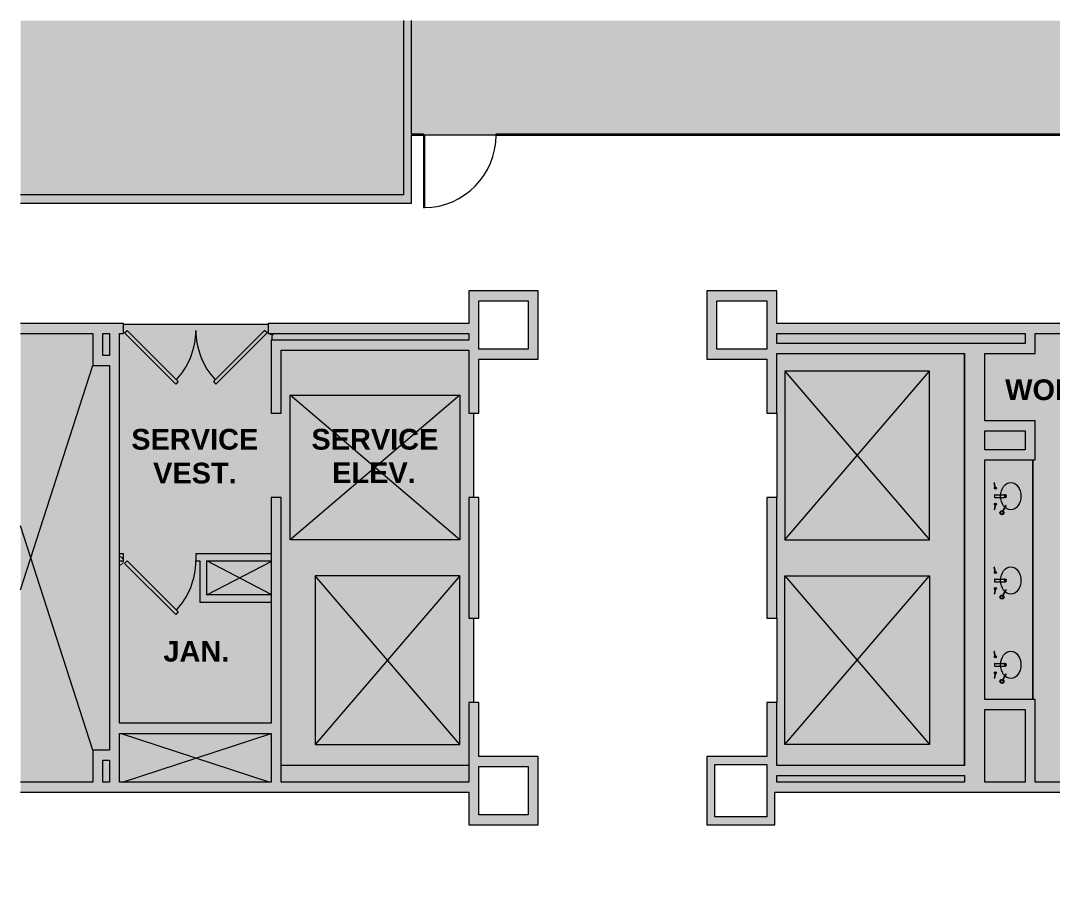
# Model space of a CAD drawing. Header units: inches. Extents: x 936 to 2811, y -567 to 495.
# Drawn here: x 936 to 1450, y 61 to 495 of the extents above; entities that cross this region are included whole.
import ezdxf

# ---------------------------------------------------------------- set-up
doc = ezdxf.new("R2010")
doc.units = ezdxf.units.IN
doc.header["$MEASUREMENT"] = 0
doc.linetypes.add('IMPORT-HIDDEN _3_', pattern=[0.1875, 0.125, -0.0625])
for name, color, linetype, lineweight in [('1900 Gallows 2nd Floor_For Revit_dwg', 8, 'Continuous', 9), ('A-Area-Iden-Name', 7, 'Continuous', 9), ('A-DETL-GENF', 92, 'Continuous', 9), ('A-DETL-MEDM', 33, 'Continuous', 9), ('A-DOOR', 31, 'Continuous', 13), ('A-Flor-Case-Exst', 7, 'Continuous', 9), ('A-Flor-Pfix-Exst', 7, 'Continuous', 9), ('A-WALL', 113, 'Continuous', 50), ('A-Wall-Bldg', 7, 'Continuous', 9), ('A-WALL-PATT', 111, 'Continuous', 13), ('HIDDEN', 7, 'IMPORT-HIDDEN _3_', 9), ('I-WALL', 2, 'Continuous', 13), ('PE0', 7, 'Continuous', 9), ('PE1', 7, 'Continuous', 9)]:
    doc.layers.add(name, color=color, linetype=linetype, lineweight=lineweight)
doc.styles.add('Arial_B', font='arialbd.ttf', dxfattribs={"height": 10.31746})

# ---------------------------------------------------------------- blocks, each defined once
blk = doc.blocks.new('Single-Glass - No Frame - 36_ x 96_-1522735-New Construction - Tel_Data_Elec Plan')
at = {"layer": 'A-DOOR', "color": 250, "lineweight": 20}
for p, q in [((17.5, 0.25), (17.5, 36.31)), ((18, 36.31), (17.5, 36.31)), ((18, 0.25), (18, 36.31)), ((18, 0.25), (17.5, 0.25))]:
    blk.add_line(p, q, dxfattribs=at)
at = {"layer": 'A-DOOR', "lineweight": 9}
blk.add_arc((18, 0.25), 36.07, 90.7943, 180, dxfattribs=at)
blk = doc.blocks.new('1900 Gallows 2nd Floor_For Revit_dwg-1510351-New Construction - Tel_Data_Elec Plan')
at = {"lineweight": 9, "flags": 128}
for points in [[(884.01, 1615.7), (885.25, 1616.94), (910.71, 1591.48), (909.47, 1590.24)], [(954.99, 1615.7), (953.75, 1616.94), (928.29, 1591.48), (929.53, 1590.24)], [(884.01, 1500.95), (885.25, 1502.19), (910.71, 1476.73), (909.47, 1475.49)]]:
    blk.add_lwpolyline(points, close=True, dxfattribs=at)
at = {"lineweight": 9}
for centre, start, end in [((883.15, 1617.08), 317.1896, 359.7802), ((955.85, 1617.08), 180.2198, 222.8104), ((883.15, 1502.33), 317.1896, 359.7802)]:
    blk.add_arc(centre, 36.35, start, end, dxfattribs=at)
at = {"layer": 'A-Flor-Case-Exst'}
blk.add_line((1336.5, 1552.44), (1336.5, 1433.19), dxfattribs=at)
at = {"layer": 'A-Flor-Pfix-Exst'}
for p, q in [((1317.69, 1538.59), (1317.19, 1541.04)), ((1317.82, 1538.61), (1317.31, 1541.06)), ((1317.34, 1534.94), (1317.34, 1533.94)), ((1317.47, 1535.06), (1322.22, 1535.06)), ((1317.47, 1533.81), (1322.22, 1533.81)), ((1322.34, 1534.94), (1322.34, 1533.94)), ((1317.69, 1530.29), (1317.19, 1527.84)), ((1317.82, 1530.26), (1317.31, 1527.81)), ((1321.32, 1526.82), (1322.92, 1529.71)), ((1321.53, 1526.7), (1323.14, 1529.59)), ((1317.69, 1496.59), (1317.19, 1499.04)), ((1317.82, 1496.61), (1317.31, 1499.06)), ((1317.34, 1492.94), (1317.34, 1491.94)), ((1317.47, 1493.06), (1322.22, 1493.06)), ((1317.47, 1491.81), (1322.22, 1491.81)), ((1322.34, 1492.94), (1322.34, 1491.94)), ((1317.69, 1488.29), (1317.19, 1485.84)), ((1317.82, 1488.26), (1317.31, 1485.81)), ((1321.32, 1484.82), (1322.92, 1487.71)), ((1321.53, 1484.7), (1323.14, 1487.59)), ((1317.69, 1454.59), (1317.19, 1457.04)), ((1317.82, 1454.61), (1317.31, 1457.06)), ((1317.34, 1450.94), (1317.34, 1449.94)), ((1317.47, 1451.06), (1322.22, 1451.06)), ((1317.47, 1449.81), (1322.22, 1449.81)), ((1322.34, 1450.94), (1322.34, 1449.94)), ((1317.69, 1446.29), (1317.19, 1443.84)), ((1317.82, 1446.26), (1317.31, 1443.81)), ((1321.32, 1442.82), (1322.92, 1445.71)), ((1321.53, 1442.7), (1323.14, 1445.59))]:
    blk.add_line(p, q, dxfattribs=at)
for centre, radius in [((1317.8, 1538.42), 0.493), ((1317.8, 1538.42), 0.197), ((1317.8, 1530.45), 0.493), ((1317.8, 1530.45), 0.197), ((1321.08, 1526.15), 0.985), ((1321.08, 1526.15), 0.709), ((1317.8, 1496.42), 0.493), ((1317.8, 1496.42), 0.197), ((1317.8, 1488.45), 0.493), ((1317.8, 1488.45), 0.197), ((1321.08, 1484.15), 0.985), ((1321.08, 1484.15), 0.709), ((1317.8, 1454.42), 0.493), ((1317.8, 1454.42), 0.197), ((1317.8, 1446.45), 0.493), ((1317.8, 1446.45), 0.197), ((1321.08, 1442.15), 0.985), ((1321.08, 1442.15), 0.709)]:
    blk.add_circle(centre, radius, dxfattribs=at)
for centre, radius, start, end in [((1317.25, 1541.05), 0.0625, 11.6498, 191.6498), ((1317.47, 1534.94), 0.125, 90, 180), ((1317.47, 1533.94), 0.125, 180, 270), ((1322.22, 1534.94), 0.125, 0, 90), ((1322.22, 1533.94), 0.125, 270, 0), ((1322.59, 1534.44), 0.709, 241.0564, 118.9397), ((1322.59, 1534.44), 0.512, 240.662, 119.338), ((1317.25, 1527.83), 0.0625, 168.3502, 348.3502), ((1323.03, 1529.65), 0.125, 330.8597, 150.8597), ((1317.25, 1499.05), 0.0625, 11.6498, 191.6498), ((1317.47, 1492.94), 0.125, 90, 180), ((1317.47, 1491.94), 0.125, 180, 270), ((1322.22, 1492.94), 0.125, 0, 90), ((1322.22, 1491.94), 0.125, 270, 0), ((1322.59, 1492.44), 0.709, 241.0564, 118.9397), ((1322.59, 1492.44), 0.512, 240.662, 119.338), ((1317.25, 1485.83), 0.0625, 168.3502, 348.3502), ((1323.03, 1487.65), 0.125, 330.8597, 150.8597), ((1317.25, 1457.05), 0.0625, 11.6498, 191.6498), ((1317.47, 1450.94), 0.125, 90, 180), ((1317.47, 1449.94), 0.125, 180, 270), ((1322.22, 1450.94), 0.125, 0, 90), ((1322.22, 1449.94), 0.125, 270, 0), ((1322.59, 1450.44), 0.709, 241.0564, 118.9397), ((1322.59, 1450.44), 0.512, 240.662, 119.338), ((1323.03, 1445.65), 0.125, 330.8597, 150.8597), ((1317.25, 1443.83), 0.0625, 168.3502, 348.3502)]:
    blk.add_arc(centre, radius, start, end, dxfattribs=at)
for centre in [(1325.5, 1534.44), (1325.5, 1492.44), (1325.5, 1450.44)]:
    blk.add_ellipse(centre, major_axis=(0, 6.81), ratio=0.743119, dxfattribs=at)
at = {"layer": 'A-Wall-Bldg'}
for p, q in [((957.5, 1612.06), (957.5, 1615.44)), ((1302.5, 1400.31), (1302.5, 1605.44)), ((957, 1505.69), (919.5, 1505.69)), ((925, 1502.19), (957, 1502.19)), ((1055.5, 1400.31), (962, 1400.31))]:
    blk.add_line(p, q, dxfattribs=at)
at = {"layer": 'A-Wall-Bldg', "flags": 128}
for points in [[(881.5, 1502.19), (883.5, 1502.19), (883.5, 1505.69), (881.5, 1505.69)], [(919.5, 1505.69), (919.5, 1502.19), (921.5, 1502.19), (921.5, 1481.69), (957, 1481.69)], [(957, 1485.19), (925, 1485.19), (925, 1502.19)]]:
    blk.add_lwpolyline(points, dxfattribs=at)
at = {"layer": 'HIDDEN'}
for centre, start, end in [((957.5, 1616.94), 229.0909, 308.7038), ((881.5, 1502.19), 0, 89.8309), ((881.5, 1502.19), 270.1691, 0)]:
    blk.add_arc(centre, 2, start, end, dxfattribs=at)
at = {"layer": 'PE0'}
for p, q in [((832.23, 1487.72), (868.25, 1599.44)), ((1213, 1512.69), (1285, 1596.69)), ((1213, 1596.69), (1285, 1512.69)), ((1051, 1512.69), (966.5, 1584.69)), ((1051, 1584.69), (966.5, 1512.69)), ((868.25, 1407.94), (832.23, 1519.65)), ((957, 1485.45), (925, 1502.19)), ((925, 1485.19), (957, 1501.93)), ((1051, 1410.69), (979, 1494.69)), ((1051, 1494.69), (979, 1410.69)), ((1213, 1494.69), (1285, 1410.69)), ((1213, 1410.69), (1285, 1494.69)), ((955.98, 1391.94), (882, 1416.27)), ((883.02, 1391.94), (957, 1416.27))]:
    blk.add_line(p, q, dxfattribs=at)
at = {"layer": 'PE1'}
blk.add_line((1336.5, 1433.19), (1336.5, 1552.44), dxfattribs=at)
at = {"layer": 'PE1', "flags": 128}
for points in [[(1213, 1512.69), (1285, 1512.69), (1285, 1596.69), (1213, 1596.69)], [(1051, 1512.69), (966.5, 1512.69), (966.5, 1584.69), (1051, 1584.69)], [(1051, 1494.69), (979, 1494.69), (979, 1410.69), (1051, 1410.69)], [(1213, 1494.69), (1285, 1494.69), (1285, 1410.69), (1213, 1410.69)]]:
    blk.add_lwpolyline(points, close=True, dxfattribs=at)
at = {"layer": 'A-Area-Iden-Name', "char_height": 10.317, "attachment_point": 1, "line_spacing_factor": 0.941778, "style": 'Arial_B'}
for s, insert, width in [('WOMENS', (1322.7, 1592.58), 77.2489), ('SERVICE', (887.35, 1567.91), 73.4538), ('SERVICE', (977.07, 1567.91), 73.4538), ('VEST.', (898.22, 1551.07), 48.3571), ('ELEV.', (987.43, 1551.24), 48.3571), ('JAN.', (903.35, 1462.34), 37.8287)]:
    blk.add_mtext(s, dxfattribs=dict(at, insert=insert, width=width))

msp = doc.modelspace()

# ---------------------------------------------------------------- hatches: boundary and pattern name
at = {"layer": 'A-DETL-GENF'}
h = msp.add_hatch(color=9, dxfattribs=at)
h.paths.add_polyline_path([(935.98, -435.19), (980.76, -435.19), (980.76, -417.44), (988.51, -417.44), (988.51, -87.44), (980.76, -87.44), (980.76, -57.44), (1010.76, -57.44), (1010.76, -65.94), (1100.51, -65.94), (1100.51, 48.56), (1060.01, 48.56), (1060.01, 46.81), (935.98, 46.81), (935.98, -417.44)], flags=0)
h.paths.add_polyline_path([(1101.01, -65.94), (1102.51, -65.94), (1102.51, 50.81), (1060.01, 50.81), (1060.01, 49.06), (1101.01, 49.06), (1101.01, -53.88)], flags=0)
h.paths.add_polyline_path([(2800.51, 229.56), (2800.51, 272.56), (2787.76, 272.56), (2787.76, 302.56), (2800.51, 302.56), (2800.51, 392.56), (2761.76, 392.56), (2761.76, 422.56), (2800.51, 422.56), (2800.51, 495.15), (1464.76, 495.15), (1464.76, 408.31), (2269.38, 408.31), (2269.38, 406.56), (2321.01, 406.56), (2321.01, 384.93), (2320.51, 384.93), (2320.51, 348.93), (2321.01, 348.93), (2321.01, 342.93), (2327.76, 342.93), (2327.76, 318.93), (2303.76, 318.93), (2303.76, 338.93), (2273.38, 338.93), (2273.38, 229.56), (2797.76, 229.56)], flags=0)
h.paths.add_polyline_path([(2547.76, 318.93), (2523.76, 318.93), (2523.76, 342.93), (2547.76, 342.93), (2547.76, 321.44)], flags=0)
h.paths.add_polyline_path([(2119.88, 404.06), (2320.51, 404.06), (2320.51, 406.06), (2269.38, 406.06), (2269.38, 404.31), (1460.76, 404.31), (1460.76, 438.06), (1460.51, 438.06), (1460.51, 404.06), (2114.88, 404.06)], flags=0)
h.paths.add_polyline_path([(935.98, 408.31), (1126.76, 408.31), (1126.76, 495.15), (935.98, 495.15), (935.98, 423.93)], flags=0)
h.paths.add_polyline_path([(1164.26, 438.31), (1172.76, 438.31), (1172.76, 438.56), (1460.76, 438.56), (1460.76, 495.15), (1130.76, 495.15), (1130.76, 438.56), (1136.76, 438.56), (1136.76, 438.31)], flags=0)
h = msp.add_hatch(color=9, dxfattribs=at)
h.paths.add_polyline_path([(935.98, 115.81), (972.01, 115.81), (972.01, 131.81), (980.26, 131.81), (980.26, 323.31), (972.01, 323.31), (972.01, 339.31), (935.98, 339.31), (935.98, 126.81)], flags=0)
h.paths.add_polyline_path([(1060.76, 115.81), (1060.76, 140.14), (985.26, 140.14), (985.26, 115.81)], flags=0)
h.paths.add_polyline_path([(1159.26, 115.81), (1159.26, 155.56), (1161.76, 155.56), (1161.76, 197.56), (1159.26, 197.56), (1159.26, 257.56), (1161.76, 257.56), (1161.76, 299.56), (1159.26, 299.56), (1159.26, 330.93), (1065.76, 330.93), (1065.76, 299.56), (1060.76, 299.56), (1060.76, 335.93), (1159.26, 335.93), (1159.26, 339.31), (1059.26, 339.31), (1059.26, 343.81), (987.26, 343.81), (987.26, 339.31), (985.26, 339.31), (985.26, 145.14), (1060.76, 145.14), (1060.76, 257.56), (1065.76, 257.56), (1065.76, 115.81), (1152.5, 115.81)], flags=0)
h.paths.add_polyline_path([(980.26, 115.81), (980.26, 126.81), (977.01, 126.81), (977.01, 115.81)], flags=0)
h.paths.add_polyline_path([(1797.88, 115.81), (1797.88, 126.81), (1791.83, 126.81), (1791.83, 115.81)], flags=0)
h.paths.add_polyline_path([(1418.51, 115.81), (1436.45, 115.81), (1436.45, 152.06), (1416.26, 152.06), (1416.26, 115.81)], flags=0)
h.paths.add_polyline_path([(1867.88, 115.81), (1872.76, 115.81), (1872.76, 126.81), (1867.88, 126.81), (1867.88, 117.32)], flags=0)
h.paths.add_polyline_path([(1877.76, 115.81), (2104.38, 115.81), (2104.38, 323.31), (2098.38, 323.31), (2098.38, 334.31), (2086.38, 334.31), (2086.38, 339.31), (1877.76, 339.31), (1877.76, 117.44)], flags=0)
h.paths.add_polyline_path([(1559.63, 115.81), (1559.63, 274.81), (1477.26, 274.81), (1477.26, 279.81), (1525.63, 279.81), (1525.63, 281.81), (1529.13, 281.81), (1529.13, 279.81), (1667.76, 279.81), (1667.76, 274.81), (1603.76, 274.81), (1603.76, 216.31), (1585.76, 216.31), (1585.76, 115.81), (1703.76, 115.81), (1703.76, 156.81), (1728.76, 156.81), (1728.76, 276.31), (1703.76, 276.31), (1703.76, 295.81), (1728.76, 295.81), (1728.76, 329.31), (1703.76, 329.31), (1703.76, 339.31), (1630.13, 339.31), (1630.13, 317.81), (1625.13, 317.81), (1625.13, 344.31), (1529.13, 344.31), (1529.13, 317.81), (1524.13, 317.81), (1524.13, 339.31), (1441.45, 339.31), (1441.45, 329.31), (1416.26, 329.31), (1416.26, 295.81), (1441.45, 295.81), (1441.45, 276.31), (1416.26, 276.31), (1416.26, 157.06), (1441.45, 157.06), (1441.45, 115.81)], flags=0)
h.paths.add_polyline_path([(1802.88, 115.81), (1862.88, 115.81), (1862.88, 131.81), (1872.76, 131.81), (1872.76, 323.31), (1862.88, 323.31), (1862.88, 339.31), (1802.88, 339.31), (1802.88, 323.31), (1791.83, 323.31), (1791.83, 131.81), (1802.88, 131.81), (1802.88, 116.56)], flags=0)
h.paths.add_polyline_path([(1565.63, 115.81), (1579.76, 115.81), (1579.76, 222.31), (1597.76, 222.31), (1597.76, 274.81), (1565.63, 274.81), (1565.63, 176.67)], flags=0)
h.paths.add_polyline_path([(1786.83, 115.81), (1786.83, 339.31), (1784.76, 339.31), (1784.76, 344.31), (1748.76, 344.31), (1748.76, 339.31), (1738.76, 339.31), (1738.76, 115.81)], flags=0)
h.paths.add_polyline_path([(1708.76, 115.81), (1728.76, 115.81), (1728.76, 151.81), (1708.76, 151.81)], flags=0)
h.paths.add_polyline_path([(2109.38, 115.81), (2114.38, 115.81), (2114.38, 126.81), (2109.38, 126.81), (2109.38, 121.81)], flags=0)
h.paths.add_polyline_path([(2119.38, 115.81), (2194.38, 115.81), (2194.38, 131.81), (2204.38, 131.81), (2204.38, 323.31), (2194.38, 323.31), (2194.38, 339.31), (2192.38, 339.31), (2192.38, 344.31), (2156.38, 344.31), (2156.38, 339.31), (2149.38, 339.31), (2149.38, 323.31), (2109.38, 323.31), (2109.38, 131.81), (2119.38, 131.81), (2119.38, 126.81)], flags=0)
h.paths.add_polyline_path([(2199.38, 115.81), (2204.38, 115.81), (2204.38, 126.81), (2199.38, 126.81)], flags=0)
h.paths.add_polyline_path([(1406.26, 115.81), (1406.26, 119.18), (1312.76, 119.18), (1312.76, 115.81), (1403.26, 115.81)], flags=0)
h.paths.add_polyline_path([(1320.16, 124.18), (1406.26, 124.18), (1406.26, 329.31), (1312.7, 329.31), (1312.7, 257.56), (1312.76, 257.56), (1312.76, 197.56), (1312.7, 197.56), (1312.7, 155.56), (1312.76, 155.56), (1312.76, 124.18)], flags=0)
h.paths.add_polyline_path([(1708.76, 281.31), (1728.76, 281.31), (1728.76, 290.81), (1708.76, 290.81)], flags=0)
h.paths.add_polyline_path([(1418.51, 281.31), (1436.45, 281.31), (1436.45, 290.81), (1416.26, 290.81), (1416.26, 281.31)], flags=0)
h.paths.add_polyline_path([(1872.76, 328.31), (1872.76, 339.31), (1867.88, 339.31), (1867.88, 328.31)], flags=0)
h.paths.add_polyline_path([(980.26, 328.31), (980.26, 339.31), (977.01, 339.31), (977.01, 328.31)], flags=0)
h.paths.add_polyline_path([(2199.38, 328.31), (2209.38, 328.31), (2209.38, 339.31), (2199.38, 339.31)], flags=0)
h.paths.add_polyline_path([(1791.83, 328.31), (1797.88, 328.31), (1797.88, 339.31), (1791.83, 339.31), (1791.83, 334.36)], flags=0)
h.paths.add_polyline_path([(2142.3, 328.31), (2144.38, 328.31), (2144.38, 339.31), (2119.88, 339.31), (2119.88, 328.31)], flags=0)
h.paths.add_polyline_path([(2114.88, 328.31), (2114.88, 339.31), (2103.38, 339.31), (2103.38, 328.31), (2109.38, 328.31)], flags=0)
h.paths.add_polyline_path([(1728.76, 334.31), (1728.76, 339.31), (1708.76, 339.31), (1708.76, 334.31)], flags=0)
h.paths.add_polyline_path([(1436.45, 334.31), (1436.45, 339.31), (1312.7, 339.31), (1312.7, 334.31), (1418.51, 334.31)], flags=0)
at = {"layer": 'A-WALL-PATT'}
for points in [[(1130.76, 404.31), (1130.76, 495.15), (1126.76, 495.15), (1126.76, 404.31)], [(1126.76, 404.31), (1126.76, 408.31), (935.98, 408.31), (935.98, 404.31)], [(1164.26, 299.56), (1164.26, 360.56), (1159.26, 360.56), (1159.26, 299.56)], [(1164.26, 355.56), (1193.76, 355.56), (1193.76, 360.56), (1164.26, 360.56), (1164.26, 357.89)], [(1282.76, 331.56), (1282.76, 360.56), (1277.76, 360.56), (1277.76, 331.56)], [(1307.7, 355.56), (1312.7, 355.56), (1312.7, 360.56), (1282.76, 360.56), (1282.76, 355.56)], [(1193.76, 326.56), (1193.76, 355.56), (1188.76, 355.56), (1188.76, 326.56)], [(1312.7, 299.56), (1312.7, 355.56), (1307.7, 355.56), (1307.7, 299.56)], [(987.26, 339.31), (987.26, 344.31), (935.98, 344.31), (935.98, 339.31), (985.26, 339.31)], [(977.01, 328.31), (977.01, 339.31), (972.01, 339.31), (972.01, 328.31)], [(980.26, 115.81), (985.26, 115.81), (985.26, 339.31), (980.26, 339.31), (980.26, 115.95)], [(1159.26, 339.31), (1159.26, 344.31), (1059.26, 344.31), (1059.26, 339.31)], [(1436.45, 339.31), (1529.13, 339.31), (1529.13, 344.31), (1312.7, 344.31), (1312.7, 339.31), (1418.51, 339.31)], [(1441.45, 329.31), (1441.45, 339.31), (1436.45, 339.31), (1436.45, 329.31)], [(1065.76, 330.93), (1159.26, 330.93), (1159.26, 335.93), (1060.76, 335.93), (1060.76, 330.93)], [(1416.26, 329.31), (1436.45, 329.31), (1436.45, 334.31), (1312.7, 334.31), (1312.7, 329.31), (1406.26, 329.31)], [(1065.76, 299.56), (1065.76, 330.93), (1060.76, 330.93), (1060.76, 299.56)], [(1188.76, 326.56), (1188.76, 331.56), (1164.26, 331.56), (1164.26, 326.56), (1177.25, 326.56)], [(1307.7, 326.56), (1307.7, 331.56), (1277.76, 331.56), (1277.76, 326.56)], [(1416.26, 115.81), (1416.26, 329.31), (1406.26, 329.31), (1406.26, 115.81)], [(977.98, 323.31), (980.26, 323.31), (980.26, 328.31), (972.01, 328.31), (972.01, 323.31), (977.01, 323.31)], [(1418.51, 290.81), (1441.45, 290.81), (1441.45, 295.81), (1416.26, 295.81), (1416.26, 290.81), (1417.75, 290.81)], [(1436.45, 276.31), (1441.45, 276.31), (1441.45, 290.81), (1436.45, 290.81), (1436.45, 279.81)], [(1436.45, 276.31), (1436.45, 281.31), (1416.26, 281.31), (1416.26, 276.31), (1418.51, 276.31)], [(1060.76, 115.81), (1065.76, 115.81), (1065.76, 257.56), (1060.76, 257.56), (1060.76, 116.08)], [(1159.26, 197.56), (1164.26, 197.56), (1164.26, 257.56), (1159.26, 257.56), (1159.26, 220.63)], [(1307.76, 197.56), (1312.76, 197.56), (1312.76, 257.56), (1307.76, 257.56), (1307.76, 220.63)], [(1159.26, 94.56), (1164.26, 94.56), (1164.26, 155.56), (1159.26, 155.56), (1159.26, 99.56)], [(1312.76, 115.81), (1312.76, 155.56), (1307.76, 155.56), (1307.76, 115.81), (1311.76, 115.81)], [(1441.45, 152.06), (1441.45, 157.06), (1416.26, 157.06), (1416.26, 152.06), (1436.45, 152.06)], [(1441.45, 115.81), (1441.45, 152.06), (1436.45, 152.06), (1436.45, 115.81)], [(1060.76, 140.14), (1060.76, 145.14), (985.26, 145.14), (985.26, 140.14), (985.4, 140.14)], [(972.01, 126.81), (980.26, 126.81), (980.26, 131.81), (972.01, 131.81)], [(1188.76, 123.56), (1188.76, 128.56), (1164.26, 128.56), (1164.26, 123.56), (1177.25, 123.56)], [(1193.76, 99.56), (1193.76, 128.56), (1188.76, 128.56), (1188.76, 99.56)], [(1277.76, 98.56), (1281.76, 98.56), (1281.76, 128.56), (1277.76, 128.56), (1277.76, 99.56)], [(1307.01, 124.56), (1307.76, 124.56), (1307.76, 128.56), (1281.76, 128.56), (1281.76, 124.56), (1297.88, 124.56)], [(977.01, 115.81), (977.01, 126.81), (972.01, 126.81), (972.01, 115.81)], [(1406.26, 119.18), (1406.26, 124.18), (1312.76, 124.18), (1312.76, 119.18)], [(1159.26, 110.81), (1159.26, 115.81), (935.98, 115.81), (935.98, 110.81)], [(2204.38, 110.81), (2204.38, 115.81), (1307.76, 115.81), (1307.76, 110.81), (2142.3, 110.81)], [(1311.76, 94.56), (1311.76, 110.81), (1307.76, 110.81), (1307.76, 94.56), (1308.51, 94.56)], [(1193.76, 94.56), (1193.76, 99.56), (1164.26, 99.56), (1164.26, 94.56), (1177.25, 94.56)], [(1297.88, 94.56), (1307.76, 94.56), (1307.76, 98.56), (1277.76, 98.56), (1277.76, 94.56)]]:
    msp.add_hatch(color=8, dxfattribs=at).paths.add_polyline_path(points, flags=0)
h = msp.add_hatch(color=8, dxfattribs=at)
h.paths.add_polyline_path([(1282.76, 438.06), (1460.76, 438.06), (1460.76, 438.56), (1172.76, 438.56), (1172.76, 438.06), (1277.76, 438.06)], flags=0)
h.paths.add_polyline_path([(1136.76, 438.06), (1136.76, 438.56), (1130.76, 438.56), (1130.76, 438.06)], flags=0)

# ---------------------------------------------------------------- linework, layer by layer
at = {"layer": 'A-DETL-MEDM', "lineweight": 20}
for p, q in [((1136.76, 438.31), (1172.76, 438.31)), ((1059.26, 343.81), (987.26, 343.81)), ((1161.76, 257.56), (1161.76, 299.56)), ((1312.7, 299.56), (1312.7, 257.56)), ((1161.76, 155.56), (1161.76, 197.56)), ((1312.7, 197.56), (1312.7, 155.56))]:
    msp.add_line(p, q, dxfattribs=at)
at = {"layer": 'A-WALL', "color": 250, "lineweight": 20}
for p, q in [((1126.76, 495.15), (1126.76, 408.31)), ((1130.76, 438.56), (1130.76, 495.15)), ((1130.76, 404.31), (1130.76, 438.06)), ((1126.76, 408.31), (935.98, 408.31)), ((935.98, 404.31), (1130.76, 404.31)), ((1159.26, 360.56), (1159.26, 344.31)), ((1193.76, 360.56), (1159.26, 360.56)), ((1193.76, 326.56), (1193.76, 360.56)), ((1277.76, 360.56), (1277.76, 326.56)), ((1312.7, 360.56), (1277.76, 360.56)), ((1312.7, 344.31), (1312.7, 360.56)), ((1164.26, 331.56), (1164.26, 355.56)), ((1164.26, 355.56), (1188.76, 355.56)), ((1188.76, 355.56), (1188.76, 331.56)), ((1282.76, 331.56), (1282.76, 355.56)), ((1282.76, 355.56), (1307.7, 355.56)), ((1307.7, 355.56), (1307.7, 331.56)), ((987.26, 344.31), (935.98, 344.31)), ((935.98, 339.31), (972.01, 339.31)), ((972.01, 339.31), (972.01, 323.31)), ((977.01, 339.31), (980.26, 339.31)), ((977.01, 328.31), (977.01, 339.31)), ((980.26, 339.31), (980.26, 328.31)), ((985.26, 339.31), (987.26, 339.31)), ((985.26, 145.14), (985.26, 339.31)), ((987.26, 339.31), (987.26, 344.31)), ((1159.26, 344.31), (1059.26, 344.31)), ((1059.26, 344.31), (1059.26, 339.31)), ((1059.26, 339.31), (1159.26, 339.31)), ((1159.26, 339.31), (1159.26, 335.93)), ((1529.13, 344.31), (1312.7, 344.31)), ((1312.7, 334.31), (1312.7, 339.31)), ((1312.7, 339.31), (1436.45, 339.31)), ((1436.45, 339.31), (1436.45, 334.31)), ((1441.45, 339.31), (1524.13, 339.31)), ((1441.45, 329.31), (1441.45, 339.31)), ((1159.26, 335.93), (1060.76, 335.93)), ((1060.76, 335.93), (1060.76, 299.56)), ((1436.45, 334.31), (1312.7, 334.31)), ((1065.76, 330.93), (1159.26, 330.93)), ((1065.76, 299.56), (1065.76, 330.93)), ((1159.26, 330.93), (1159.26, 299.56)), ((1188.76, 331.56), (1164.26, 331.56)), ((1307.7, 331.56), (1282.76, 331.56)), ((1312.7, 299.56), (1312.7, 329.31)), ((1312.7, 329.31), (1406.26, 329.31)), ((1406.26, 329.31), (1406.26, 124.18)), ((1416.26, 329.31), (1441.45, 329.31)), ((1416.26, 295.81), (1416.26, 329.31)), ((980.26, 328.31), (977.01, 328.31)), ((1164.26, 299.56), (1164.26, 326.56)), ((1164.26, 326.56), (1193.76, 326.56)), ((1277.76, 326.56), (1307.7, 326.56)), ((1307.7, 326.56), (1307.7, 299.56)), ((972.01, 323.31), (980.26, 323.31)), ((980.26, 323.31), (980.26, 131.81)), ((1060.76, 299.56), (1065.76, 299.56)), ((1159.26, 299.56), (1164.26, 299.56)), ((1307.7, 299.56), (1312.7, 299.56)), ((1441.45, 295.81), (1416.26, 295.81)), ((1441.45, 276.31), (1441.45, 295.81)), ((1416.26, 281.31), (1416.26, 290.81)), ((1416.26, 290.81), (1436.45, 290.81)), ((1436.45, 290.81), (1436.45, 281.31)), ((1436.45, 281.31), (1416.26, 281.31)), ((1416.26, 157.06), (1416.26, 276.31)), ((1416.26, 276.31), (1441.45, 276.31)), ((1060.76, 257.56), (1060.76, 145.14)), ((1065.76, 257.56), (1060.76, 257.56)), ((1065.76, 115.81), (1065.76, 257.56)), ((1159.26, 257.56), (1159.26, 197.56)), ((1164.26, 257.56), (1159.26, 257.56)), ((1164.26, 197.56), (1164.26, 257.56)), ((1312.76, 257.56), (1307.76, 257.56)), ((1307.76, 257.56), (1307.76, 197.56)), ((1312.76, 197.56), (1312.76, 257.56)), ((1159.26, 197.56), (1164.26, 197.56)), ((1307.76, 197.56), (1312.76, 197.56)), ((1159.26, 155.56), (1159.26, 115.81)), ((1164.26, 155.56), (1159.26, 155.56)), ((1164.26, 128.56), (1164.26, 155.56)), ((1312.76, 155.56), (1307.76, 155.56)), ((1307.76, 155.56), (1307.76, 128.56)), ((1312.76, 124.18), (1312.76, 155.56)), ((1441.45, 157.06), (1416.26, 157.06)), ((1441.45, 115.81), (1441.45, 157.06)), ((1416.26, 115.81), (1416.26, 152.06)), ((1416.26, 152.06), (1436.45, 152.06)), ((1436.45, 152.06), (1436.45, 115.81)), ((1060.76, 145.14), (985.26, 145.14)), ((985.26, 140.14), (1060.76, 140.14)), ((985.26, 115.81), (985.26, 140.14)), ((1060.76, 140.14), (1060.76, 115.81)), ((980.26, 131.81), (972.01, 131.81)), ((972.01, 131.81), (972.01, 115.81)), ((1193.76, 128.56), (1164.26, 128.56)), ((1193.76, 94.56), (1193.76, 128.56)), ((1277.76, 128.56), (1277.76, 94.56)), ((1307.76, 128.56), (1277.76, 128.56)), ((977.01, 126.81), (980.26, 126.81)), ((977.01, 115.81), (977.01, 126.81)), ((980.26, 126.81), (980.26, 115.81)), ((1164.26, 99.56), (1164.26, 123.56)), ((1164.26, 123.56), (1188.76, 123.56)), ((1188.76, 123.56), (1188.76, 99.56)), ((1281.76, 98.56), (1281.76, 124.56)), ((1281.76, 124.56), (1307.76, 124.56)), ((1307.76, 124.56), (1307.76, 98.56)), ((1406.26, 124.18), (1312.76, 124.18)), ((1312.76, 115.81), (1312.76, 119.18)), ((1312.76, 119.18), (1406.26, 119.18)), ((1406.26, 119.18), (1406.26, 115.81)), ((972.01, 115.81), (935.98, 115.81)), ((980.26, 115.81), (977.01, 115.81)), ((1060.76, 115.81), (985.26, 115.81)), ((1159.26, 115.81), (1065.76, 115.81)), ((1406.26, 115.81), (1312.76, 115.81)), ((1436.45, 115.81), (1416.26, 115.81)), ((1559.63, 115.81), (1441.45, 115.81)), ((935.98, 110.81), (1159.26, 110.81)), ((1159.26, 110.81), (1159.26, 94.56)), ((1311.76, 110.81), (2209.38, 110.81)), ((1311.76, 94.56), (1311.76, 110.81)), ((1188.76, 99.56), (1164.26, 99.56)), ((1307.76, 98.56), (1281.76, 98.56)), ((1159.26, 94.56), (1193.76, 94.56)), ((1277.76, 94.56), (1311.76, 94.56))]:
    msp.add_line(p, q, dxfattribs=at)
at = {"layer": 'I-WALL', "color": 250, "lineweight": 20}
for p, q in [((1136.76, 438.56), (1130.76, 438.56)), ((1130.76, 438.06), (1136.76, 438.06)), ((1136.76, 438.06), (1136.76, 438.56)), ((1460.76, 438.56), (1172.76, 438.56)), ((1172.76, 438.56), (1172.76, 438.06)), ((1172.76, 438.06), (1460.76, 438.06))]:
    msp.add_line(p, q, dxfattribs=at)

# ---------------------------------------------------------------- block references
at = {"layer": '1900 Gallows 2nd Floor_For Revit_dwg', "color": 7}
msp.add_blockref('1900 Gallows 2nd Floor_For Revit_dwg-1510351-New Construction - Tel_Data_Elec Plan', (103.76, -1276.13), dxfattribs=at)
at = {"layer": 'A-DOOR', "rotation": 180}
msp.add_blockref('Single-Glass - No Frame - 36_ x 96_-1522735-New Construction - Tel_Data_Elec Plan', (1154.76, 438.31), dxfattribs=at)

doc.saveas('drawing.dxf')
